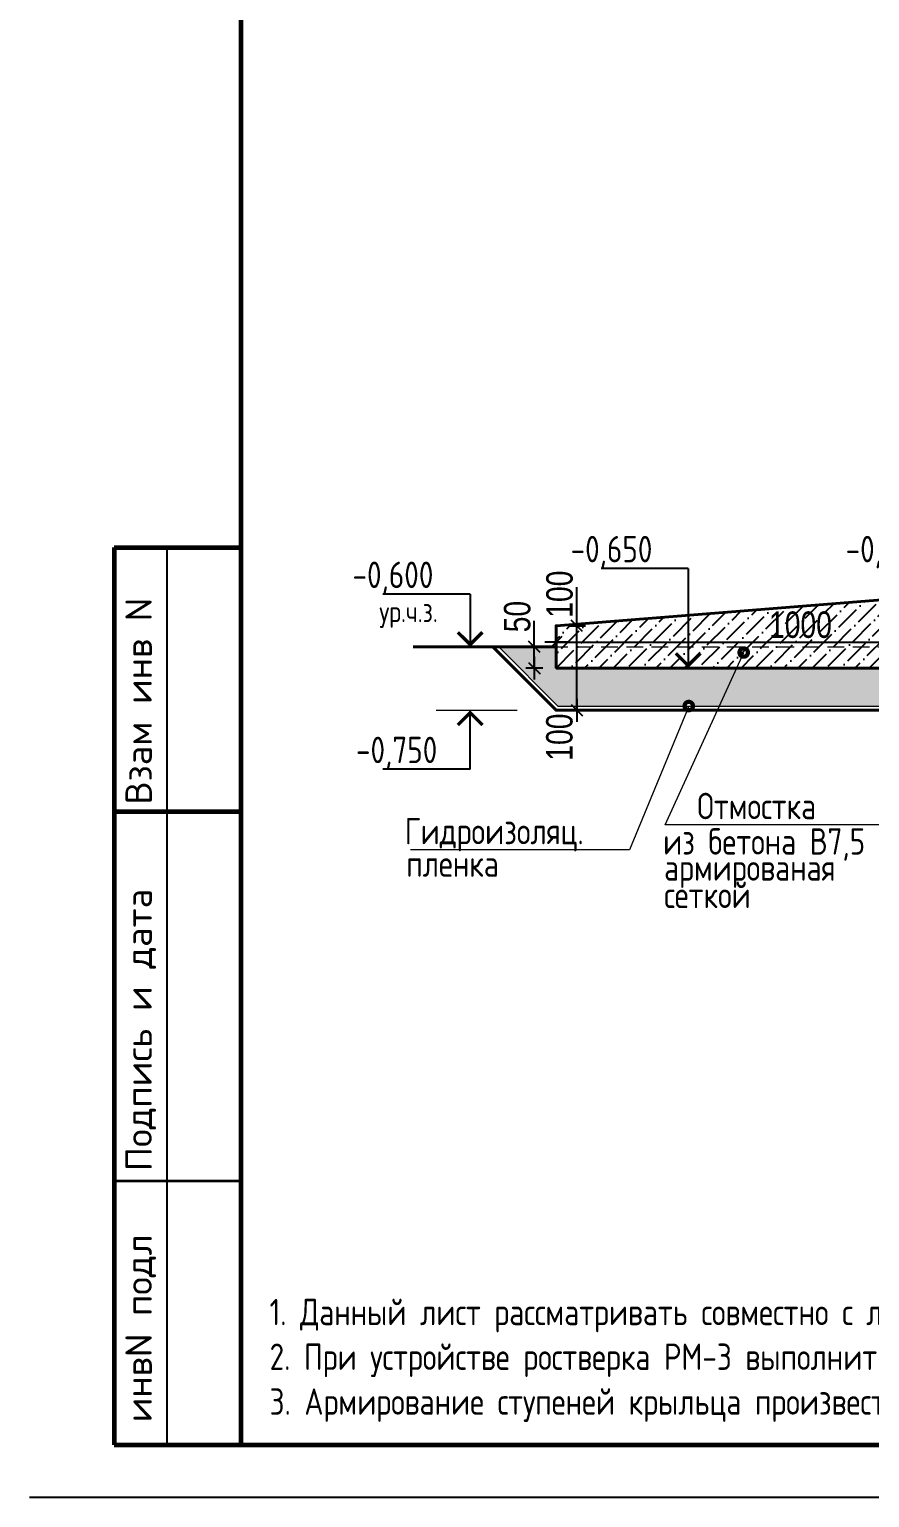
# Model space of a CAD drawing. Extents: x -12289450 to -10763036, y -7834513 to -6150123.
# Drawn here: x -11057035 to -11049079, y -7834506 to -7820598 of the extents above; entities that cross this region are included whole.
import ezdxf

# ---------------------------------------------------------------- set-up
doc = ezdxf.new("R2010")
doc.units = 0
doc.header["$LTSCALE"] = 25
doc.linetypes.add('HIDDEN', pattern=[9.525, 6.35, -3.175])
for name, color, linetype in [('003-ТЕКСТ', 7, 'Continuous'), ('005-РАЗМЕРЫ', 252, 'Continuous'), ('008-ШТРИХОВКА', 252, 'Continuous'), ('ArchiCAD', 7, 'Continuous'), ('Новое', 51, 'Continuous')]:
    doc.layers.add(name, color=color, linetype=linetype)
doc.layers.add('СТЕНЫ', color=5, linetype='Continuous', lineweight=40)
doc.layers.add('ФУНДАМЕНТ', color=5, linetype='Continuous', lineweight=30)
doc.styles.add('GOST 2.304', font='cs_gost2304.shx')
doc.styles.add('SIMP701', font='simplex701.shx')
doc.styles.add('TXT0', font='txt', dxfattribs={"width": 0.8})

# ---------------------------------------------------------------- blocks, each defined once
blk = doc.blocks.new('A8MITTA', base_point=(3180, 3140))
for p, q in [((3170, 3130), (3190, 3150)), ((3180, 3155), (3180, 3125)), ((3160, 3140), (3200, 3140))]:
    blk.add_line(p, q)

msp = doc.modelspace()

# ---------------------------------------------------------------- hatches: boundary and pattern name
at = {"layer": '005-РАЗМЕРЫ', "ltscale": 5}
h = msp.add_hatch(dxfattribs=at)
h.set_pattern_fill('AR-SAND', color=256, scale=5, style=0)
h.set_pattern_definition([(37.5, (-11052591.24, -7828447.71), (-8.0002, 244.7066), [0, -193.04, 0, -215.9, 0, -206.375]), (7.5, (-11052591.24, -7828447.7), (224.7616, 358.4126), [0, -104.14, 0, -173.99, 0, -66.675]), (327.5, (-11052747.45, -7828447.71), (395.4962, 0.7186), [0, -63.5, 0, -228.6, 0, -298.45]), (317.5, (-11052747.45, -7828447.7), (381.778, 111.465), [0, -31.75, 0, -149.86, 0, -171.45])])
h.paths.add_polyline_path([(-11048053.7, -7826647.7), (-11050338.4, -7826647.7), (-11050502.3, -7827007.7), (-11048562.5, -7827007.7), (-11048322.5, -7828447.7), (-11048053.7, -7828447.7)])
h.paths.add_polyline_path([(-11050338.4, -7826647.7), (-11051850.6, -7826647.7), (-11051850.6, -7827007.7), (-11050811.7, -7827007.7, -1), (-11050771.8, -7827007.7), (-11050502.3, -7827007.7)])
h.paths.add_polyline_path([(-11051850.6, -7826647.7), (-11052047.8, -7826647.7), (-11052047.8, -7826447.7), (-11052254.2, -7826447.7), (-11052254.2, -7826555.7), (-11052254.2, -7826755.7), (-11052254.2, -7826784.8), (-11052031.2, -7827007.7), (-11051850.6, -7827007.7), (-11051850.6, -7826939.7)])
h.paths.add_polyline_path([(-11052254.2, -7826539.7), (-11052254.2, -7826447.7), (-11052335.2, -7826447.7), (-11052591.2, -7826447.7), (-11052254.2, -7826784.8), (-11052254.2, -7826647.7)])
h.paths.add_polyline_path([(-11046344.9, -7827007.7), (-11044962.5, -7827007.7), (-11044722.5, -7828447.7), (-11044453.7, -7828447.7), (-11044453.7, -7825764.8), (-11044534.9, -7825764.8), (-11044453.7, -7825724.2), (-11044453.7, -7825683.8), (-11044453.7, -7825247.7), (-11046853.7, -7826447.7), (-11046853.7, -7828447.7), (-11046584.9, -7828447.7)])
h.paths.add_polyline_path([(-11042030.3, -7827007.7), (-11041724.7, -7827007.7), (-11041724.7, -7825847.7), (-11042733.7, -7825847.7), (-11042733.7, -7828447.7), (-11042270.3, -7828447.7)])
h.paths.add_polyline_path([(-11039253.7, -7825847.7), (-11041724.7, -7825847.7), (-11041724.7, -7827007.7), (-11040317.1, -7827007.7), (-11040077.1, -7828447.7), (-11039253.7, -7828447.7)])
h.paths.add_polyline_path([(-11037493.7, -7827447.7), (-11038453.7, -7827447.7), (-11038453.7, -7828447.7), (-11037630.3, -7828447.7), (-11037590.3, -7828207.7), (-11037493.7, -7828207.7)])
h.paths.add_polyline_path([(-11036857.2, -7827447.7), (-11036938.2, -7827447.7), (-11037493.7, -7827447.7), (-11037493.7, -7828207.7), (-11036857.2, -7828207.7), (-11036857.2, -7828139.7)])
h.paths.add_polyline_path([(-11036403.6, -7827447.7), (-11036857.2, -7827447.7), (-11036857.2, -7827555.7), (-11036857.2, -7828207.7), (-11036530.3, -7828207.7)])
h.paths.add_polyline_path([(-11044865.1, -7825779.3), (-11044440.1, -7825779.3), (-11044440.1, -7825404.3), (-11044865.1, -7825404.3)], flags=9)
h.paths.add_polyline_path([(-11045959.2, -7826472.7), (-11045400.2, -7826193.2), (-11045567.9, -7825857.8), (-11046126.9, -7826137.3)], flags=24)
h.paths.add_polyline_path([(-11041702.2, -7826771.8), (-11041702.2, -7826213.5), (-11042077.2, -7826213.5), (-11042077.2, -7826771.8)], flags=9)
h.paths.add_polyline_path([(-11036834.7, -7828226.4), (-11036834.7, -7827634.7), (-11037209.7, -7827634.7), (-11037209.7, -7828226.4)], flags=9)
at = {"layer": '008-ШТРИХОВКА', "ltscale": 4}
h = msp.add_hatch(dxfattribs=at)
h.set_pattern_fill('ANSI36', color=256, scale=30, style=0)
h.set_pattern_definition([(45, (-11052047.8, -7826647.71), (50.514, 185.2178), [238.125, -47.625, 0, -47.625])])
h.paths.add_polyline_path([(-11048412.9, -7826007.7), (-11048412.9, -7825956.5), (-11051850.6, -7826231.9), (-11051850.6, -7826355.7), (-11051850.6, -7826403.7), (-11048412.9, -7826403.7)])
h.paths.add_polyline_path([(-11048053.7, -7825927.7), (-11048412.9, -7825956.5), (-11048412.9, -7826035.7), (-11048412.9, -7826403.7), (-11048053.7, -7826403.7)])
h.paths.add_polyline_path([(-11048053.7, -7826403.7), (-11048412.9, -7826403.7), (-11051850.6, -7826403.7), (-11051850.6, -7826647.7), (-11050043.2, -7826647.7), (-11049973.9, -7826518.1, -0.2765808), (-11049984.4, -7826500.5, -1), (-11049944.5, -7826500.5, -0.5666851), (-11049973.9, -7826518.1), (-11050043.2, -7826647.7), (-11048053.7, -7826647.7)])
h.paths.add_polyline_path([(-11051850.6, -7826403.7), (-11052047.8, -7826403.7), (-11052047.8, -7826647.7), (-11051850.6, -7826647.7)])
h.paths.add_polyline_path([(-11051850.6, -7826231.9), (-11052047.8, -7826247.7), (-11052047.8, -7826403.7), (-11051850.6, -7826403.7), (-11051850.6, -7826355.7)])
h.paths.add_polyline_path([(-11048420.4, -7826518.8), (-11048420.4, -7826049.8), (-11048735.4, -7826049.8), (-11048735.4, -7826518.8)], flags=9)
h.paths.add_polyline_path([(-11050079.9, -7826426.2), (-11049388.2, -7826426.2), (-11049388.2, -7826051.2), (-11050079.9, -7826051.2)], flags=9)

# ---------------------------------------------------------------- linework, layer by layer
at = {"linetype": 'Continuous', "lineweight": 60, "ltscale": 75}
for p, q in [((-11056233.5, -7825505.5), (-11055033.6, -7825505.5)), ((-11056233.5, -7825505.5), (-11056233.5, -7834005.3)), ((-11056233.6, -7828005.4), (-11055033.6, -7828005.4)), ((-11056233.6, -7834005.3), (-11055033.6, -7834005.3))]:
    msp.add_line(p, q, dxfattribs=at)
at = {"linetype": 'Continuous', "lineweight": 25, "ltscale": 20}
for p, q in [((-11050796.6, -7825703.9), (-11051622.2, -7825703.9)), ((-11050796.6, -7825703.9), (-11051622.2, -7825703.9)), ((-11050796.6, -7825703.9), (-11050796.6, -7826447.7)), ((-11052861.6, -7825947.4), (-11053687.2, -7825947.4)), ((-11052861.6, -7825947.4), (-11053687.2, -7825947.4)), ((-11052861.6, -7825947.4), (-11052861.6, -7826447.7)), ((-11052861.6, -7825947.4), (-11052861.6, -7826447.7)), ((-11050796.6, -7826147.4), (-11050796.6, -7826647.7)), ((-11052861.6, -7827335), (-11052861.6, -7827047.7)), ((-11052861.6, -7827606.1), (-11052861.6, -7827047.7)), ((-11052861.6, -7827606.1), (-11053687.2, -7827606.1))]:
    msp.add_line(p, q, dxfattribs=at)
at = {"lineweight": 13, "ltscale": 20}
for p, q in [((-11051014.5, -7828132.9), (-11050271.4, -7826500.5)), ((-11050791.7, -7827007.7), (-11051354.3, -7828370.2)), ((-11048862.5, -7828132.9), (-11051014.5, -7828132.9)), ((-11051354.3, -7828370.2), (-11053427.5, -7828370.2))]:
    msp.add_line(p, q, dxfattribs=at)
at = {"linetype": 'Continuous', "lineweight": 60, "ltscale": 75, "extrusion": (1, 0, 0), "elevation": -11055033.6}
msp.add_lwpolyline([(-7805313.3, 0), (-7834005.3, 0)], dxfattribs=at)
at = {"linetype": 'Continuous', "lineweight": 25, "ltscale": 20, "const_width": 32}
for points in [[(-11052744.9, -7826308.4), (-11052861.6, -7826425.1), (-11052978.3, -7826308.4)], [(-11052744.9, -7826308.4), (-11052861.6, -7826425.1), (-11052978.3, -7826308.4)], [(-11050679.9, -7826508.4), (-11050796.6, -7826625.1), (-11050913.3, -7826508.4)], [(-11052744.9, -7827187), (-11052861.6, -7827070.3), (-11052978.3, -7827187)], [(-11052744.9, -7827187), (-11052861.6, -7827070.3), (-11052978.3, -7827187)]]:
    msp.add_lwpolyline(points, dxfattribs=at)
at = {"lineweight": 25, "ltscale": 20, "const_width": 79.8}
for points in [[(-11050251.5, -7826500.5, 1), (-11050291.4, -7826500.5, 1)], [(-11050771.8, -7827007.7, 1), (-11050811.7, -7827007.7, 1)]]:
    msp.add_lwpolyline(points, format="xyb", close=True, dxfattribs=at)
at = {"linetype": 'Continuous', "lineweight": 60, "ltscale": 75, "extrusion": (0, 1, 0), "elevation": -7834005.3}
msp.add_lwpolyline([(11055033.6, 0), (11015544.5, 0)], dxfattribs=at)
at = {"linetype": 'Continuous', "lineweight": 25, "ltscale": 75, "extrusion": (0, 1, 0), "elevation": -7834505.6}
for points in [[(11015050.9, 0), (11057035.1, 0)], [(11015035.3, 0), (11057035.1, 0)]]:
    msp.add_lwpolyline(points, dxfattribs=at)
at = {"layer": '005-РАЗМЕРЫ', "ltscale": 5}
for p, q in [((-11051850.6, -7826247.7), (-11051850.6, -7825881)), ((-11052254.2, -7826647.7), (-11052254.2, -7826199.1)), ((-11051850.6, -7827047.7), (-11051850.6, -7826247.7)), ((-11052048.3, -7826403.7), (-11048059.1, -7826403.7))]:
    msp.add_line(p, q, dxfattribs=at)
at = {"layer": 'ArchiCAD', "color": 7, "linetype": 'Continuous', "lineweight": 35}
msp.add_line((-11056233.6, -7831505.4), (-11055033.6, -7831505.4), dxfattribs=at)
at = {"layer": 'Новое', "color": 7, "linetype": 'Continuous'}
msp.add_line((-11055733.5, -7825505.5), (-11055733.5, -7834005.3), dxfattribs=at)
at = {"layer": 'СТЕНЫ', "color": 0, "ltscale": 4}
msp.add_line((-11053402.4, -7826447.7), (-11052047.8, -7826447.7), dxfattribs=at)
msp.add_line((-11053402.4, -7826447.7), (-11052047.8, -7826447.7), dxfattribs=at)
at = {"layer": 'СТЕНЫ', "color": 0, "lineweight": 5, "ltscale": 4}
for p, q in [((-11053182.3, -7826447.7), (-11052726.3, -7826447.7)), ((-11053182.3, -7826447.7), (-11052726.3, -7826447.7)), ((-11053182.3, -7826447.7), (-11052726.3, -7826447.7)), ((-11053182.3, -7827047.7), (-11052416.2, -7827047.7))]:
    msp.add_line(p, q, dxfattribs=at)
at = {"layer": 'СТЕНЫ', "linetype": 'Continuous', "lineweight": 35, "ltscale": 75}
msp.add_line((-11052647.8, -7826447.7), (-11052047.8, -7827047.7), dxfattribs=at)
at = {"layer": 'СТЕНЫ', "color": 4, "lineweight": 9, "ltscale": 10}
for p, q in [((-11052591.2, -7826447.7), (-11052031.2, -7827007.7)), ((-11052031.2, -7827007.7), (-11048562.5, -7827007.7))]:
    msp.add_line(p, q, dxfattribs=at)
at = {"layer": 'СТЕНЫ', "lineweight": 40, "ltscale": 10}
for points in [[(-11048053.7, -7826647.7), (-11048053.7, -7825927.7), (-11052047.8, -7826247.7), (-11052047.8, -7826647.7)], [(-11052047.8, -7826647.7), (-11052047.8, -7826647.7), (-11048053.7, -7826647.7)]]:
    msp.add_lwpolyline(points, dxfattribs=at)
at = {"layer": 'СТЕНЫ', "linetype": 'Continuous', "lineweight": 35, "ltscale": 75}
msp.add_lwpolyline([(-11053109.9, -7826447.7), (-11052647.8, -7826447.7)], dxfattribs=at)
msp.add_lwpolyline([(-11053109.9, -7826447.7), (-11052647.8, -7826447.7)], dxfattribs=at)
msp.add_lwpolyline([(-11053109.9, -7826447.7), (-11052647.8, -7826447.7)], dxfattribs=at)
at = {"layer": 'СТЕНЫ', "ltscale": 3}
msp.add_lwpolyline([(-11052647.8, -7826447.7), (-11052047.8, -7827047.7), (-11048596.4, -7827047.7)], dxfattribs=at)
at = {"layer": 'ФУНДАМЕНТ', "color": 0, "linetype": 'HIDDEN', "lineweight": 5}
msp.add_lwpolyline([(-11052335.2, -7826447.7), (-11038453.7, -7826447.7)], dxfattribs=at)

# ---------------------------------------------------------------- block references
at = {"layer": '005-РАЗМЕРЫ', "ltscale": 5}
for p, xscale, yscale, zscale, rotation in [((-11051850.6, -7826247.7), 5.399999999999977, 5.399999999999977, 5.399999999999977, 90), ((-11052254.2, -7826447.7), 5.399999999999977, 5.399999999999977, 5.399999999999977, 90), ((-11052047.8, -7826403.7), 5.400000000001455, 5.400000000001455, 5.400000000001455, 180), ((-11052254.2, -7826647.7), 5.399999999999977, 5.399999999999977, 5.399999999999977, 270), ((-11051850.6, -7827047.7), 5.399999999999977, 5.399999999999977, 5.399999999999977, 270)]:
    msp.add_blockref('A8MITTA', p, dxfattribs=dict(at, xscale=xscale, yscale=yscale, zscale=zscale, rotation=rotation))

# ---------------------------------------------------------------- texts
at = {"linetype": 'Continuous', "lineweight": 25, "ltscale": 20, "style": 'GOST 2.304'}
for s, height, p in [('-0,650', 250, (-11051910.5, -7825646.3)), ('-0,490', 250, (-11049306.5, -7825646.3)), ('-0,600', 250, (-11053975.4, -7825889.8)), ('ур.ч.з.', 200, (-11053721.4, -7826212.9)), ('-0,750', 250, (-11053942.4, -7827548.5))]:
    msp.add_text(s, height=height, dxfattribs=at).set_placement(p)
at = {"lineweight": 25, "ltscale": 20, "style": 'GOST 2.304'}
for s, p in [('Отмостка ', (-11050711.6, -7828079.7)), ('Гидроизоляц.', (-11053481, -7828317)), ('из бетона В7,5', (-11051034.8, -7828415.1)), ('пленка', (-11053467, -7828625.1)), ('армированая ', (-11051025.4, -7828662.3)), ('сеткой', (-11051025.4, -7828921.7))]:
    msp.add_text(s, height=250, dxfattribs=at).set_placement(p)
at = {"color": 5, "linetype": 'Continuous', "ltscale": 20, "style": 'GOST 2.304'}
for s, p in [('1. Данный лист рассматривать совместно с листами КЖ-3,4,5,6,7.', (-11054760.6, -7832872.2)), ('2. При устройстве ростверка РМ-3 выполнить требования указанные в примечаниях 2-9 листа КЖ-5.', (-11054760.6, -7833296.2)), ('3. Армирование ступеней крыльца произвести с применением остатков арматуры %%C12мм .', (-11054760.6, -7833720.3))]:
    msp.add_text(s, height=250, dxfattribs=at).set_placement(p)
at = {"layer": '003-ТЕКСТ', "lineweight": 30, "style": 'SIMP701'}
for s, height, p in [('Взам инв N', 250, (-11055875.4, -7827940.9)), ('Подпись и дата', 249.996, (-11055875.4, -7831414.7)), ('инвN подл', 250, (-11055875.4, -7833792.6))]:
    msp.add_text(s, height=height, rotation=90, dxfattribs=at).set_placement(p)
at = {"layer": '005-РАЗМЕРЫ', "ltscale": 5, "char_height": 250, "attachment_point": 5, "rotation": 90, "style": 'TXT0'}
for s, insert in [('\\A1;100', (-11052014.3, -7825948)), ('\\A1;50', (-11052414.9, -7826160.4)), ('\\A1;100', (-11052015.6, -7827301.9))]:
    msp.add_mtext(s, dxfattribs=dict(at, insert=insert))
at = {"layer": '005-РАЗМЕРЫ', "ltscale": 5, "insert": (-11049734, -7826238.7), "char_height": 250, "attachment_point": 5, "style": 'TXT0'}
msp.add_mtext('\\A1;1000', dxfattribs=at)

doc.saveas('drawing.dxf')
